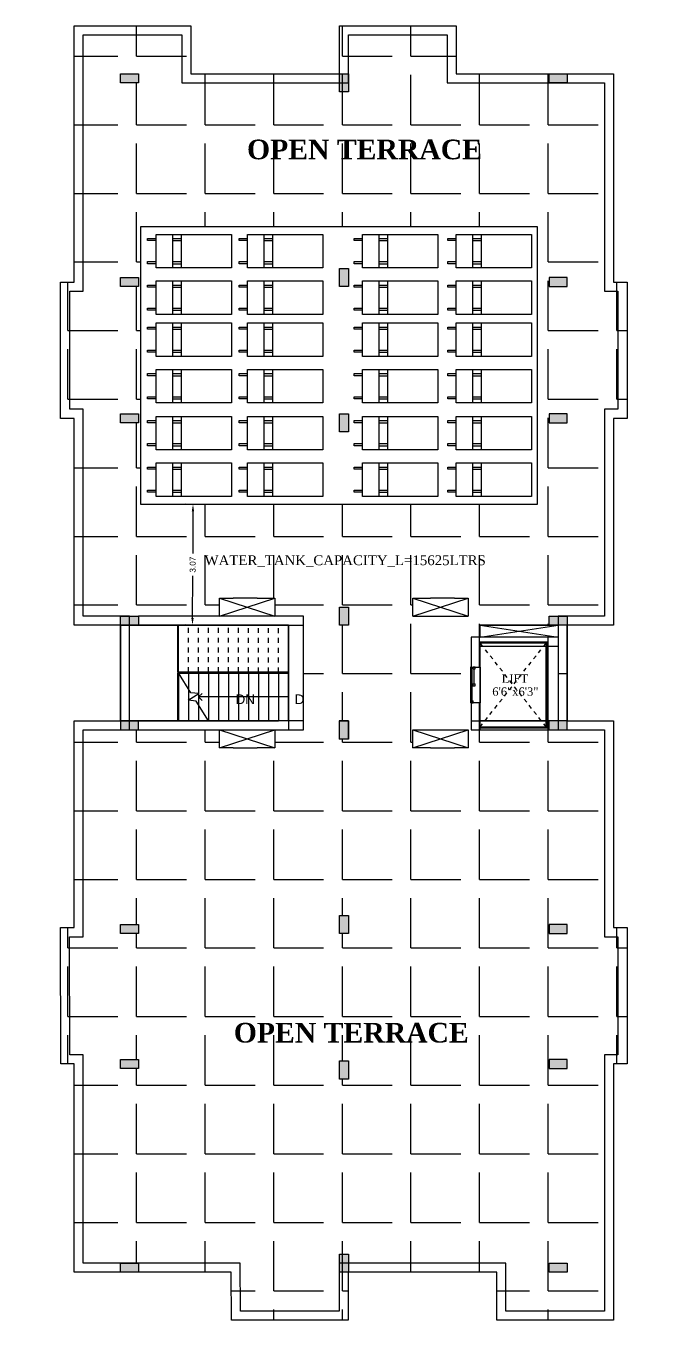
# Model space of a CAD drawing. Header units: metres. Extents: x 8742 to 14639, y -4028 to 1902.
# Drawn here: x 8786.06 to 8802.28, y 1841.55 to 1874.5 of the extents above; entities that cross this region are included whole.
import ezdxf

# ---------------------------------------------------------------- set-up
doc = ezdxf.new("R2010")
doc.units = ezdxf.units.M
doc.linetypes.add('Dash', pattern=[0.25, 0.125, -0.125])
doc.linetypes.add('Overhead', pattern=[0.15625, 0.09375, -0.0625])
for name, color, linetype in [('BLK_1_FLR_3_ROOF_AREA', 54, 'Continuous'), ('BLK_1_TERRACESERVICE_UTILITYDISTANCE', 2, 'Continuous'), ('SOLAR_PANEL', 3, 'Continuous'), ('WATER_TANK_CALCULATION @ 1', 5, 'Continuous')]:
    doc.layers.add(name, color=color, linetype=linetype)
doc.styles.add('Arial', font='arial.ttf', dxfattribs={"height": 9.680442})
doc.styles.add('Arial_B_1', font='times.ttf', dxfattribs={"height": 0.5})
doc.styles.get("Standard").update_dxf_attribs({"font": 'arial.ttf'})
doc.dimstyles.get("Standard").update_dxf_attribs({"dimtxt": 0.15, "dimasz": 0.18, "dimexe": 0.18, "dimexo": 0.0625, "dimgap": 0.09, "dimtad": 0, "dimzin": 0, "dimdsep": 46, "dimtxsty": 'Standard', "dimcen": 0.09, "dimadec": 0, "dimazin": 0, "dimtfac": 1, "dimtofl": 0, "dimtmove": 0, "dimatfit": 3, "dimfxl": 0, "dimtolj": 1, "dimtzin": 0, "dimarcsym": 0})

# ---------------------------------------------------------------- blocks, each defined once
blk = doc.blocks.new('Sliding-2 panel - LIFT-1643292-3_1ST_FLOOR')
for p, q in [((-18, 9.5), (-18, 7.5)), ((-18, 9.5), (-16, 9.5)), ((-18, 7.5), (-16, 7.5)), ((-16, 9.5), (-16, 7.5)), ((-16, 8.5), (-1, 8.5)), ((-1, 9.5), (-1, 7.5)), ((-1, 9.5), (1, 9.5)), ((-1, 7.5), (-1, 5.5)), ((-1, 7.5), (1, 7.5)), ((-1, 7.5), (1, 7.5)), ((-1, 5.5), (1, 5.5)), ((1, 9.5), (1, 7.5)), ((1, 7.5), (1, 5.5)), ((1, 6.5), (16, 6.5)), ((16, 7.5), (16, 5.5)), ((16, 7.5), (18, 7.5)), ((16, 5.5), (18, 5.5)), ((18, 7.5), (18, 5.5))]:
    blk.add_line(p, q)
blk = doc.blocks.new('df')
at = {"layer": 'SOLAR_PANEL'}
blk.add_lwpolyline([(8273.144, -7837.892), (8270.401, -7837.892), (8270.401, -7836.673), (8273.144, -7836.673)], close=True, dxfattribs=at)
for points in [[(8271.01, -7837.892), (8271.01, -7836.673)], [(8271.315, -7836.673), (8271.315, -7837.892)], [(8270.401, -7836.902), (8270.096, -7836.902), (8270.096, -7836.825), (8270.401, -7836.825)], [(8271.01, -7836.825), (8271.315, -7836.825)], [(8271.01, -7836.902), (8271.315, -7836.902)], [(8270.401, -7837.74), (8270.096, -7837.74), (8270.096, -7837.664), (8270.401, -7837.664)], [(8271.01, -7837.664), (8271.315, -7837.664)], [(8271.01, -7837.74), (8271.315, -7837.74)]]:
    blk.add_lwpolyline(points, dxfattribs=at)
blk = doc.blocks.new('*D399')
at = {"layer": 'BLK_1_TERRACESERVICE_UTILITYDISTANCE', "color": 0, "lineweight": -2}
for p, q in [((8790.832, 1862.318), (8790.135, 1862.321)), ((8790.314, 1862.14), (8790.31, 1861.069)), ((8790.303, 1859.428), (8790.307, 1860.5)), ((8790.82, 1859.246), (8790.122, 1859.249))]:
    blk.add_line(p, q, dxfattribs=at)
at = {"layer": 'BLK_1_TERRACESERVICE_UTILITYDISTANCE', "color": 0}
for points in [[(8790.284, 1862.141), (8790.344, 1862.14), (8790.315, 1862.32)], [(8790.273, 1859.428), (8790.333, 1859.428), (8790.302, 1859.248)]]:
    blk.add_solid(points, dxfattribs=at)
at = {"layer": 'Defpoints', "color": 0}
for p in [(8790.895, 1862.318), (8790.302, 1859.248), (8790.883, 1859.246)]:
    blk.add_point(p, dxfattribs=at)
at = {"layer": 'BLK_1_TERRACESERVICE_UTILITYDISTANCE', "color": 0, "insert": (8790.308, 1860.784), "char_height": 0.15, "attachment_point": 5, "rotation": 89.7752}
blk.add_mtext('\\A1;3.07', dxfattribs=at)

msp = doc.modelspace()

# ---------------------------------------------------------------- hatches: boundary and pattern name
h = msp.add_hatch()
h.set_pattern_fill('ANGLE', color=256, scale=0.25)
h.set_pattern_definition([(0, (0, 0), (0, 1.74625), [1.27, -0.47625]), (90, (0, 0), (-1.74625, 1e-16), [1.27, -0.47625])])
h.paths.add_polyline_path([(8801.018, 1864.508), (8801.361, 1864.508), (8801.361, 1867.978), (8801.018, 1867.978), (8801.018, 1873.279), (8797.014, 1873.279), (8797.014, 1874.499), (8794.04, 1874.499), (8794.04, 1873.279), (8790.264, 1873.279), (8790.264, 1874.499), (8787.29, 1874.499), (8787.29, 1867.978), (8786.947, 1867.978), (8786.947, 1864.508), (8787.29, 1864.508), (8787.29, 1859.246), (8788.472, 1859.246), (8788.472, 1859.476), (8788.932, 1859.476), (8790.989, 1859.475), (8790.989, 1859.932), (8791.34, 1859.932), (8791.95, 1859.932), (8792.4, 1859.932), (8792.4, 1859.475), (8793.124, 1859.475), (8793.124, 1859.246), (8793.124, 1856.805), (8793.124, 1856.577), (8792.514, 1856.577), (8792.4, 1856.577), (8792.4, 1856.577), (8792.4, 1856.119), (8791.95, 1856.119), (8791.34, 1856.119), (8790.989, 1856.119), (8790.989, 1856.577), (8790.875, 1856.577), (8788.931, 1856.579), (8788.471, 1856.581), (8788.472, 1856.805), (8787.29, 1856.805), (8787.29, 1851.543), (8786.946, 1851.543), (8786.948, 1848.073), (8787.29, 1848.073), (8787.29, 1842.772), (8791.284, 1842.772), (8791.294, 1841.552), (8794.268, 1841.552), (8794.268, 1842.772), (8798.044, 1842.772), (8798.044, 1841.552), (8801.018, 1841.552), (8801.018, 1848.073), (8801.361, 1848.073), (8801.361, 1851.543), (8801.018, 1851.543), (8801.018, 1856.805), (8799.836, 1856.805), (8799.836, 1859.246), (8799.607, 1859.246), (8799.607, 1858.941), (8798.616, 1859.093), (8797.624, 1858.941), (8797.624, 1859.246), (8799.376, 1859.246), (8799.376, 1859.476), (8799.836, 1859.476), (8799.836, 1859.246), (8801.018, 1859.246)])
h.paths.add_polyline_path([(8796.358, 1859.932), (8796.968, 1859.932), (8797.319, 1859.932), (8797.319, 1859.475), (8795.908, 1859.475), (8795.908, 1859.932)], flags=16)
h.paths.add_polyline_path([(8788.984, 1862.318), (8788.984, 1869.396), (8799.075, 1869.396), (8799.075, 1862.318)], flags=16)
h.paths.add_polyline_path([(8794.627, 1862.521), (8794.627, 1862.628), (8794.413, 1862.628), (8794.413, 1862.681), (8794.627, 1862.681), (8794.627, 1863.215), (8794.413, 1863.215), (8794.413, 1863.268), (8794.627, 1863.268), (8794.627, 1863.375), (8796.547, 1863.375), (8796.547, 1862.521)], flags=0)
h.paths.add_polyline_path([(8795.267, 1862.628), (8795.053, 1862.628), (8795.053, 1863.268), (8795.267, 1863.268)], flags=0)
h.paths.add_polyline_path([(8797.013, 1862.521), (8797.013, 1862.628), (8796.8, 1862.628), (8796.8, 1862.681), (8797.013, 1862.681), (8797.013, 1863.215), (8796.8, 1863.215), (8796.8, 1863.268), (8797.013, 1863.268), (8797.013, 1863.375), (8798.933, 1863.375), (8798.933, 1862.521)], flags=0)
h.paths.add_polyline_path([(8794.27, 1859.705), (8794.27, 1859.245), (8794.04, 1859.245), (8794.04, 1859.705)], flags=16)
h.paths.add_polyline_path([(8799.357, 1856.575), (8799.375, 1856.575), (8799.375, 1856.806), (8799.607, 1856.805), (8799.607, 1858.712), (8799.357, 1858.712)], flags=16)
h.paths.add_polyline_path([(8797.395, 1858.178), (8797.624, 1858.178), (8797.624, 1858.712), (8797.624, 1858.788), (8799.302, 1858.788), (8799.302, 1856.805), (8799.327, 1856.805), (8799.327, 1856.628), (8797.624, 1856.628), (8797.624, 1857.263), (8797.395, 1857.263), (8797.374, 1857.263), (8797.374, 1857.72), (8797.374, 1858.178)], flags=16)
h.paths.add_polyline_path([(8797.44, 1863.268), (8797.653, 1863.268), (8797.653, 1862.628), (8797.44, 1862.628)], flags=0)
h.paths.add_polyline_path([(8799.302, 1856.653), (8797.624, 1856.653), (8798.463, 1857.721)], flags=0)
h.paths.add_polyline_path([(8797.446, 1857.746), (8797.472, 1857.746), (8797.472, 1858.127), (8797.446, 1858.127), (8797.446, 1858.178), (8797.497, 1858.178), (8797.497, 1858.127), (8797.472, 1858.127), (8797.472, 1857.746), (8797.497, 1857.746), (8797.497, 1857.695), (8797.446, 1857.695), (8797.424, 1857.695), (8797.424, 1857.314), (8797.446, 1857.314), (8797.446, 1857.263), (8797.395, 1857.263), (8797.395, 1857.314), (8797.421, 1857.314), (8797.421, 1857.695), (8797.395, 1857.695), (8797.395, 1857.746)], flags=0)
h.paths.add_polyline_path([(8794.627, 1863.705), (8794.627, 1863.811), (8794.413, 1863.811), (8794.413, 1863.865), (8794.627, 1863.865), (8794.627, 1864.398), (8794.413, 1864.398), (8794.413, 1864.451), (8794.627, 1864.451), (8794.627, 1864.558), (8796.547, 1864.558), (8796.547, 1863.705)], flags=0)
h.paths.add_polyline_path([(8793.621, 1862.521), (8791.7, 1862.521), (8791.7, 1862.628), (8791.487, 1862.628), (8791.487, 1862.681), (8791.7, 1862.681), (8791.7, 1863.215), (8791.487, 1863.215), (8791.487, 1863.268), (8791.7, 1863.268), (8791.7, 1863.375), (8793.621, 1863.375)], flags=0)
h.paths.add_polyline_path([(8795.267, 1863.811), (8795.053, 1863.811), (8795.053, 1864.451), (8795.267, 1864.451)], flags=0)
h.paths.add_polyline_path([(8797.013, 1863.705), (8797.013, 1863.811), (8796.8, 1863.811), (8796.8, 1863.865), (8797.013, 1863.865), (8797.013, 1864.398), (8796.8, 1864.398), (8796.8, 1864.451), (8797.013, 1864.451), (8797.013, 1864.558), (8798.933, 1864.558), (8798.933, 1863.705)], flags=0)
h.paths.add_polyline_path([(8797.44, 1864.451), (8797.653, 1864.451), (8797.653, 1863.811), (8797.44, 1863.811)], flags=0)
h.paths.add_polyline_path([(8793.621, 1863.705), (8791.7, 1863.705), (8791.7, 1863.811), (8791.487, 1863.811), (8791.487, 1863.865), (8791.7, 1863.865), (8791.7, 1864.398), (8791.487, 1864.398), (8791.487, 1864.451), (8791.7, 1864.451), (8791.7, 1864.558), (8793.621, 1864.558)], flags=0)
h.paths.add_polyline_path([(8794.27, 1864.163), (8794.04, 1864.163), (8794.04, 1864.623), (8794.27, 1864.623)], flags=0)
h.paths.add_polyline_path([(8792.341, 1862.628), (8792.127, 1862.628), (8792.127, 1863.268), (8792.341, 1863.268)], flags=0)
h.paths.add_polyline_path([(8794.627, 1864.9), (8794.627, 1865.006), (8794.413, 1865.006), (8794.413, 1865.06), (8794.627, 1865.06), (8794.627, 1865.593), (8794.413, 1865.593), (8794.413, 1865.646), (8794.627, 1865.646), (8794.627, 1865.753), (8796.547, 1865.753), (8796.547, 1864.9)], flags=0)
h.paths.add_polyline_path([(8797.319, 1856.577), (8797.319, 1856.119), (8796.968, 1856.119), (8796.358, 1856.119), (8795.908, 1856.119), (8795.908, 1856.577)], flags=16)
h.paths.add_polyline_path([(8795.267, 1865.006), (8795.053, 1865.006), (8795.053, 1865.646), (8795.267, 1865.646)], flags=0)
h.paths.add_polyline_path([(8797.013, 1864.9), (8797.013, 1865.006), (8796.8, 1865.006), (8796.8, 1865.06), (8797.013, 1865.06), (8797.013, 1865.593), (8796.8, 1865.593), (8796.8, 1865.646), (8797.013, 1865.646), (8797.013, 1865.753), (8798.933, 1865.753), (8798.933, 1864.9)], flags=0)
h.paths.add_polyline_path([(8794.27, 1856.345), (8794.039, 1856.345), (8794.039, 1856.809), (8794.27, 1856.809)], flags=16)
h.paths.add_polyline_path([(8797.44, 1865.646), (8797.653, 1865.646), (8797.653, 1865.006), (8797.44, 1865.006)], flags=0)
h.paths.add_polyline_path([(8792.341, 1863.811), (8792.127, 1863.811), (8792.127, 1864.451), (8792.341, 1864.451)], flags=0)
h.paths.add_polyline_path([(8793.621, 1864.9), (8791.7, 1864.9), (8791.7, 1865.006), (8791.487, 1865.006), (8791.487, 1865.06), (8791.7, 1865.06), (8791.7, 1865.593), (8791.487, 1865.593), (8791.487, 1865.646), (8791.7, 1865.646), (8791.7, 1865.753), (8793.621, 1865.753)], flags=0)
h.paths.add_polyline_path([(8799.376, 1864.393), (8799.376, 1864.623), (8799.836, 1864.623), (8799.836, 1864.393)], flags=16)
h.paths.add_polyline_path([(8791.294, 1862.521), (8789.374, 1862.521), (8789.374, 1862.628), (8789.161, 1862.628), (8789.161, 1862.681), (8789.374, 1862.681), (8789.374, 1863.215), (8789.161, 1863.215), (8789.161, 1863.268), (8789.374, 1863.268), (8789.374, 1863.375), (8791.294, 1863.375)], flags=0)
h.paths.add_polyline_path([(8799.375, 1856.806), (8799.835, 1856.805), (8799.835, 1856.575), (8799.375, 1856.576)], flags=16)
h.paths.add_polyline_path([(8794.627, 1866.083), (8794.627, 1866.19), (8794.413, 1866.19), (8794.413, 1866.243), (8794.627, 1866.243), (8794.627, 1866.777), (8794.413, 1866.777), (8794.413, 1866.83), (8794.627, 1866.83), (8794.627, 1866.937), (8796.547, 1866.937), (8796.547, 1866.083)], flags=0)
h.paths.add_polyline_path([(8795.267, 1866.19), (8795.053, 1866.19), (8795.053, 1866.83), (8795.267, 1866.83)], flags=0)
h.paths.add_polyline_path([(8797.013, 1866.083), (8797.013, 1866.19), (8796.8, 1866.19), (8796.8, 1866.243), (8797.013, 1866.243), (8797.013, 1866.777), (8796.8, 1866.777), (8796.8, 1866.83), (8797.013, 1866.83), (8797.013, 1866.937), (8798.933, 1866.937), (8798.933, 1866.083)], flags=0)
h.paths.add_polyline_path([(8797.44, 1866.83), (8797.653, 1866.83), (8797.653, 1866.19), (8797.44, 1866.19)], flags=0)
h.paths.add_polyline_path([(8792.341, 1865.006), (8792.127, 1865.006), (8792.127, 1865.646), (8792.341, 1865.646)], flags=0)
h.paths.add_polyline_path([(8791.294, 1863.705), (8789.374, 1863.705), (8789.374, 1863.811), (8789.161, 1863.811), (8789.161, 1863.865), (8789.374, 1863.865), (8789.374, 1864.398), (8789.161, 1864.398), (8789.161, 1864.451), (8789.374, 1864.451), (8789.374, 1864.558), (8791.294, 1864.558)], flags=0)
h.paths.add_polyline_path([(8793.621, 1866.083), (8791.7, 1866.083), (8791.7, 1866.19), (8791.487, 1866.19), (8791.487, 1866.243), (8791.7, 1866.243), (8791.7, 1866.777), (8791.487, 1866.777), (8791.487, 1866.83), (8791.7, 1866.83), (8791.7, 1866.937), (8793.621, 1866.937)], flags=0)
h.paths.add_polyline_path([(8790.014, 1862.628), (8789.801, 1862.628), (8789.801, 1863.268), (8790.014, 1863.268)], flags=0)
h.paths.add_polyline_path([(8791.294, 1864.9), (8789.374, 1864.9), (8789.374, 1865.006), (8789.161, 1865.006), (8789.161, 1865.06), (8789.374, 1865.06), (8789.374, 1865.593), (8789.161, 1865.593), (8789.161, 1865.646), (8789.374, 1865.646), (8789.374, 1865.753), (8791.294, 1865.753)], flags=0)
h.paths.add_polyline_path([(8792.341, 1866.19), (8792.127, 1866.19), (8792.127, 1866.83), (8792.341, 1866.83)], flags=0)
h.paths.add_polyline_path([(8790.014, 1863.811), (8789.801, 1863.811), (8789.801, 1864.451), (8790.014, 1864.451)], flags=0)
h.paths.add_polyline_path([(8791.294, 1866.083), (8789.374, 1866.083), (8789.374, 1866.19), (8789.161, 1866.19), (8789.161, 1866.243), (8789.374, 1866.243), (8789.374, 1866.777), (8789.161, 1866.777), (8789.161, 1866.83), (8789.374, 1866.83), (8789.374, 1866.937), (8791.294, 1866.937)], flags=0)
h.paths.add_polyline_path([(8794.27, 1867.864), (8794.04, 1867.864), (8794.04, 1868.324), (8794.27, 1868.324)], flags=0)
h.paths.add_polyline_path([(8790.014, 1865.006), (8789.801, 1865.006), (8789.801, 1865.646), (8790.014, 1865.646)], flags=0)
h.paths.add_polyline_path([(8799.377, 1867.863), (8799.377, 1868.093), (8799.837, 1868.093), (8799.837, 1867.863)], flags=16)
h.paths.add_polyline_path([(8788.932, 1864.394), (8788.472, 1864.394), (8788.472, 1864.624), (8788.932, 1864.624)], flags=16)
h.paths.add_polyline_path([(8790.014, 1866.19), (8789.801, 1866.19), (8789.801, 1866.83), (8790.014, 1866.83)], flags=0)
h.paths.add_polyline_path([(8794.27, 1851.85), (8794.27, 1851.39), (8794.04, 1851.39), (8794.04, 1851.85)], flags=16)
h.paths.add_polyline_path([(8799.377, 1851.62), (8799.837, 1851.62), (8799.837, 1851.39), (8799.377, 1851.39)], flags=16)
h.paths.add_polyline_path([(8788.932, 1867.864), (8788.472, 1867.864), (8788.472, 1868.094), (8788.932, 1868.094)], flags=16)
h.paths.add_polyline_path([(8788.932, 1851.62), (8788.932, 1851.39), (8788.472, 1851.39), (8788.472, 1851.62)], flags=16)
h.paths.add_polyline_path([(8794.27, 1848.149), (8794.27, 1847.689), (8794.04, 1847.689), (8794.04, 1848.149)], flags=16)
h.paths.add_polyline_path([(8799.376, 1848.187), (8799.836, 1848.187), (8799.836, 1847.957), (8799.376, 1847.957)], flags=16)
h.paths.add_polyline_path([(8788.932, 1873.05), (8788.472, 1873.05), (8788.472, 1873.28), (8788.932, 1873.28)], flags=16)
h.paths.add_polyline_path([(8788.932, 1848.187), (8788.932, 1847.957), (8788.472, 1847.957), (8788.472, 1848.187)], flags=16)
h.paths.add_polyline_path([(8799.376, 1843.003), (8799.836, 1843.003), (8799.836, 1842.773), (8799.376, 1842.773)], flags=16)
h.paths.add_polyline_path([(8788.932, 1843.003), (8788.932, 1842.773), (8788.472, 1842.773), (8788.472, 1843.003)], flags=16)
h.paths.add_polyline_path([(8792.814, 1857.099), (8793.185, 1857.099), (8793.185, 1857.606), (8792.814, 1857.606)], flags=25)
h.paths.add_polyline_path([(8797.866, 1857.326), (8799.121, 1857.326), (8799.121, 1858.109), (8797.866, 1858.109)], flags=8)
h = msp.add_hatch(color=1)
h.dxf.hatch_style = 1
h.paths.add_polyline_path([(8788.932, 1873.05), (8788.932, 1873.28), (8788.472, 1873.28), (8788.472, 1873.05)])
h = msp.add_hatch(color=1)
h.dxf.hatch_style = 1
h.paths.add_polyline_path([(8794.27, 1873.279), (8794.04, 1873.279), (8794.04, 1872.819), (8794.27, 1872.819)])
h = msp.add_hatch(color=1)
h.dxf.hatch_style = 1
h.paths.add_polyline_path([(8799.836, 1873.05), (8799.836, 1873.28), (8799.376, 1873.28), (8799.376, 1873.05)])
h = msp.add_hatch(color=1)
h.dxf.hatch_style = 1
h.paths.add_polyline_path([(8794.27, 1868.324), (8794.04, 1868.324), (8794.04, 1867.864), (8794.27, 1867.864)])
h = msp.add_hatch(color=1)
h.dxf.hatch_style = 1
h.paths.add_polyline_path([(8788.932, 1867.864), (8788.932, 1868.094), (8788.472, 1868.094), (8788.472, 1867.864)])
h = msp.add_hatch(color=1)
h.dxf.hatch_style = 1
h.paths.add_polyline_path([(8799.837, 1867.863), (8799.837, 1868.093), (8799.377, 1868.093), (8799.377, 1867.863)])
h = msp.add_hatch(color=1)
h.dxf.hatch_style = 1
h.paths.add_polyline_path([(8788.932, 1864.394), (8788.932, 1864.624), (8788.472, 1864.624), (8788.472, 1864.394)])
h = msp.add_hatch(color=1)
h.dxf.hatch_style = 1
h.paths.add_polyline_path([(8794.27, 1864.623), (8794.04, 1864.623), (8794.04, 1864.163), (8794.27, 1864.163)])
h = msp.add_hatch(color=1)
h.dxf.hatch_style = 1
h.paths.add_polyline_path([(8799.836, 1864.393), (8799.836, 1864.623), (8799.376, 1864.623), (8799.376, 1864.393)])
h = msp.add_hatch(color=1)
h.dxf.hatch_style = 1
h.paths.add_polyline_path([(8794.27, 1859.705), (8794.04, 1859.705), (8794.04, 1859.245), (8794.27, 1859.245)])
h = msp.add_hatch(color=1)
h.dxf.hatch_style = 1
h.paths.add_polyline_path([(8794.27, 1859.705), (8794.04, 1859.705), (8794.04, 1859.245), (8794.27, 1859.245)])
h = msp.add_hatch(color=1)
h.dxf.hatch_style = 1
h.paths.add_polyline_path([(8788.932, 1859.246), (8788.932, 1859.476), (8788.472, 1859.476), (8788.472, 1859.246)])
h = msp.add_hatch(color=1)
h.dxf.hatch_style = 1
h.paths.add_polyline_path([(8788.932, 1859.246), (8788.932, 1859.476), (8788.472, 1859.476), (8788.472, 1859.246)])
h = msp.add_hatch(color=1)
h.dxf.hatch_style = 1
h.paths.add_polyline_path([(8799.836, 1859.246), (8799.836, 1859.476), (8799.376, 1859.476), (8799.376, 1859.246)])
h = msp.add_hatch(color=1)
h.dxf.hatch_style = 1
h.paths.add_polyline_path([(8799.836, 1859.246), (8799.836, 1859.476), (8799.376, 1859.476), (8799.376, 1859.246)])
h = msp.add_hatch(color=1)
h.dxf.hatch_style = 1
h.paths.add_polyline_path([(8788.472, 1856.811), (8788.471, 1856.581), (8788.931, 1856.58), (8788.932, 1856.81)])
h = msp.add_hatch(color=1)
h.dxf.hatch_style = 1
h.paths.add_polyline_path([(8788.472, 1856.811), (8788.471, 1856.581), (8788.931, 1856.58), (8788.932, 1856.81)])
h = msp.add_hatch(color=1)
h.dxf.hatch_style = 1
h.paths.add_polyline_path([(8794.269, 1856.809), (8794.039, 1856.809), (8794.039, 1856.349), (8794.269, 1856.349)])
h = msp.add_hatch(color=1)
h.dxf.hatch_style = 1
h.paths.add_polyline_path([(8794.269, 1856.809), (8794.039, 1856.809), (8794.039, 1856.349), (8794.269, 1856.349)])
h = msp.add_hatch(color=1)
h.dxf.hatch_style = 1
h.paths.add_polyline_path([(8794.27, 1856.805), (8794.04, 1856.805), (8794.04, 1856.345), (8794.27, 1856.345)])
h = msp.add_hatch(color=1)
h.dxf.hatch_style = 1
h.paths.add_polyline_path([(8794.27, 1856.805), (8794.04, 1856.805), (8794.04, 1856.345), (8794.27, 1856.345)])
h = msp.add_hatch(color=1)
h.dxf.hatch_style = 1
h.paths.add_polyline_path([(8799.375, 1856.806), (8799.375, 1856.576), (8799.835, 1856.575), (8799.835, 1856.805)])
h = msp.add_hatch(color=1)
h.dxf.hatch_style = 1
h.paths.add_polyline_path([(8799.375, 1856.806), (8799.375, 1856.576), (8799.835, 1856.575), (8799.835, 1856.805)])
h = msp.add_hatch(color=1)
h.dxf.hatch_style = 1
h.paths.add_polyline_path([(8794.27, 1851.85), (8794.04, 1851.85), (8794.04, 1851.39), (8794.27, 1851.39)])
h = msp.add_hatch(color=1)
h.dxf.hatch_style = 1
h.paths.add_polyline_path([(8788.932, 1851.39), (8788.932, 1851.62), (8788.472, 1851.62), (8788.472, 1851.39)])
h = msp.add_hatch(color=1)
h.dxf.hatch_style = 1
h.paths.add_polyline_path([(8799.837, 1851.39), (8799.837, 1851.62), (8799.377, 1851.62), (8799.377, 1851.39)])
h = msp.add_hatch(color=1)
h.dxf.hatch_style = 1
h.paths.add_polyline_path([(8788.932, 1847.957), (8788.932, 1848.187), (8788.472, 1848.187), (8788.472, 1847.957)])
h = msp.add_hatch(color=1)
h.dxf.hatch_style = 1
h.paths.add_polyline_path([(8794.27, 1848.149), (8794.04, 1848.149), (8794.04, 1847.689), (8794.27, 1847.689)])
h = msp.add_hatch(color=1)
h.dxf.hatch_style = 1
h.paths.add_polyline_path([(8799.836, 1847.957), (8799.836, 1848.187), (8799.376, 1848.187), (8799.376, 1847.957)])
h = msp.add_hatch(color=1)
h.dxf.hatch_style = 1
h.paths.add_polyline_path([(8794.27, 1843.232), (8794.04, 1843.232), (8794.04, 1842.772), (8794.27, 1842.772)])
h = msp.add_hatch(color=1)
h.dxf.hatch_style = 1
h.paths.add_polyline_path([(8788.932, 1842.773), (8788.932, 1843.003), (8788.472, 1843.003), (8788.472, 1842.773)])
h = msp.add_hatch(color=1)
h.dxf.hatch_style = 1
h.paths.add_polyline_path([(8799.836, 1842.773), (8799.836, 1843.003), (8799.376, 1843.003), (8799.376, 1842.773)])

# ---------------------------------------------------------------- linework, layer by layer
for p, q in [((8790.989, 1859.475), (8790.989, 1859.932)), ((8790.989, 1859.932), (8791.34, 1859.932)), ((8791.95, 1859.932), (8791.34, 1859.932)), ((8791.95, 1859.932), (8792.4, 1859.932)), ((8792.4, 1859.932), (8792.4, 1859.475)), ((8795.908, 1859.475), (8795.908, 1859.932)), ((8795.908, 1859.932), (8796.358, 1859.932)), ((8796.968, 1859.932), (8796.358, 1859.932)), ((8796.968, 1859.932), (8797.319, 1859.932)), ((8797.319, 1859.932), (8797.319, 1859.475)), ((8788.472, 1856.805), (8788.472, 1859.246)), ((8788.472, 1859.246), (8788.472, 1856.805)), ((8788.472, 1859.246), (8789.947, 1859.246)), ((8788.472, 1856.805), (8788.472, 1859.246)), ((8788.701, 1859.246), (8792.489, 1859.246)), ((8793.124, 1859.475), (8788.932, 1859.476)), ((8789.947, 1858.035), (8789.947, 1859.246)), ((8789.947, 1859.246), (8792.489, 1859.246)), ((8792.489, 1859.246), (8793.124, 1859.246)), ((8793.124, 1859.246), (8793.124, 1859.475)), ((8793.124, 1856.805), (8793.124, 1859.246)), ((8795.908, 1859.475), (8797.319, 1859.475)), ((8797.624, 1858.941), (8799.607, 1859.246)), ((8799.607, 1859.246), (8797.624, 1859.246)), ((8797.624, 1859.246), (8799.607, 1858.941)), ((8797.624, 1858.941), (8797.624, 1859.246)), ((8797.662, 1859.246), (8799.607, 1859.246)), ((8799.607, 1859.246), (8799.607, 1858.941)), ((8799.836, 1856.805), (8799.836, 1859.246)), ((8797.395, 1858.941), (8797.395, 1858.178)), ((8799.607, 1858.941), (8797.395, 1858.941)), ((8799.357, 1856.575), (8799.357, 1858.941)), ((8799.327, 1858.813), (8797.624, 1858.813)), ((8797.624, 1856.577), (8797.624, 1858.788)), ((8799.302, 1858.788), (8797.624, 1858.788)), ((8797.624, 1858.178), (8797.624, 1858.712)), ((8797.624, 1858.712), (8799.607, 1858.712)), ((8799.302, 1856.653), (8799.302, 1858.788)), ((8799.327, 1856.628), (8799.327, 1858.813)), ((8799.607, 1858.712), (8799.607, 1856.577)), ((8789.947, 1858.026), (8789.947, 1858.035)), ((8790.261, 1857.523), (8789.947, 1858.026)), ((8789.947, 1858.026), (8789.947, 1856.805)), ((8790.201, 1858), (8790.201, 1857.619)), ((8790.455, 1858), (8790.455, 1857.501)), ((8790.709, 1858), (8790.709, 1856.805)), ((8790.963, 1858), (8790.963, 1856.805)), ((8791.218, 1858), (8791.218, 1856.805)), ((8791.472, 1858), (8791.472, 1856.805)), ((8791.726, 1858), (8791.726, 1856.805)), ((8791.98, 1858), (8791.98, 1856.805)), ((8792.235, 1858), (8792.235, 1856.805)), ((8792.489, 1858), (8792.489, 1856.805)), ((8792.743, 1858.05), (8792.743, 1856.577)), ((8797.395, 1858.178), (8797.374, 1858.178)), ((8797.374, 1858.178), (8797.374, 1857.722)), ((8797.395, 1858.178), (8797.624, 1858.178)), ((8797.424, 1857.722), (8797.424, 1858.178)), ((8797.624, 1858.178), (8797.624, 1857.263)), ((8790.201, 1857.619), (8790.201, 1857.336)), ((8797.424, 1857.722), (8797.374, 1857.722)), ((8797.374, 1857.72), (8797.374, 1857.263)), ((8797.424, 1857.72), (8797.374, 1857.72)), ((8797.424, 1857.263), (8797.424, 1857.72)), ((8790.193, 1857.331), (8790.463, 1857.5)), ((8790.395, 1857.308), (8790.193, 1857.331)), ((8790.201, 1857.336), (8790.201, 1857.33)), ((8790.201, 1857.33), (8790.201, 1856.805)), ((8790.463, 1857.5), (8790.261, 1857.523)), ((8790.709, 1856.805), (8790.395, 1857.308)), ((8790.545, 1857.505), (8790.455, 1857.415)), ((8790.455, 1857.501), (8790.455, 1857.495)), ((8790.455, 1857.495), (8790.455, 1857.212)), ((8790.545, 1857.326), (8790.455, 1857.415)), ((8792.743, 1857.415), (8790.455, 1857.415)), ((8797.395, 1857.263), (8797.374, 1857.263)), ((8797.624, 1857.263), (8797.395, 1857.263)), ((8797.395, 1857.263), (8797.395, 1856.577)), ((8790.455, 1857.212), (8790.455, 1856.805)), ((8789.947, 1856.805), (8788.472, 1856.805)), ((8792.489, 1856.805), (8788.93, 1856.805)), ((8788.931, 1856.579), (8793.124, 1856.579)), ((8790.709, 1856.805), (8789.947, 1856.805)), ((8790.875, 1856.577), (8792.285, 1856.577)), ((8790.989, 1856.119), (8790.989, 1856.577)), ((8792.4, 1856.577), (8792.4, 1856.119)), ((8792.514, 1856.577), (8793.124, 1856.577)), ((8793.124, 1856.805), (8792.743, 1856.805)), ((8793.124, 1856.577), (8793.124, 1856.805)), ((8795.908, 1856.119), (8795.908, 1856.577)), ((8795.908, 1856.577), (8797.319, 1856.577)), ((8797.319, 1856.577), (8797.319, 1856.119)), ((8797.395, 1856.577), (8799.375, 1856.575)), ((8799.357, 1856.805), (8797.624, 1856.805)), ((8797.624, 1856.653), (8799.302, 1856.653)), ((8797.624, 1856.628), (8799.327, 1856.628)), ((8791.34, 1856.119), (8790.989, 1856.119)), ((8791.34, 1856.119), (8791.95, 1856.119)), ((8792.4, 1856.119), (8791.95, 1856.119)), ((8796.358, 1856.119), (8795.908, 1856.119)), ((8796.358, 1856.119), (8796.968, 1856.119)), ((8797.319, 1856.119), (8796.968, 1856.119))]:
    msp.add_line(p, q)
at = {"ltscale": 50}
for p, q in [((8790.989, 1859.475), (8792.4, 1859.932)), ((8790.989, 1859.932), (8792.4, 1859.475)), ((8795.908, 1859.475), (8797.319, 1859.932)), ((8795.908, 1859.932), (8797.319, 1859.475)), ((8790.989, 1856.119), (8792.4, 1856.577)), ((8790.989, 1856.577), (8792.4, 1856.119)), ((8795.908, 1856.119), (8797.319, 1856.577)), ((8795.908, 1856.577), (8797.319, 1856.119))]:
    msp.add_line(p, q, dxfattribs=at)
at = {"linetype": 'Dash'}
for p, q in [((8790.201, 1858.05), (8790.201, 1859.246)), ((8790.455, 1858.05), (8790.455, 1859.246)), ((8790.709, 1858.05), (8790.709, 1859.246)), ((8790.963, 1858.05), (8790.963, 1859.246)), ((8791.218, 1858.05), (8791.218, 1859.246)), ((8791.472, 1858.05), (8791.472, 1859.246)), ((8791.726, 1858.045), (8791.726, 1859.246)), ((8791.98, 1858.044), (8791.98, 1859.246)), ((8792.235, 1858.044), (8792.235, 1859.246)), ((8792.489, 1858.043), (8792.489, 1859.246))]:
    msp.add_line(p, q, dxfattribs=at)
at = {"linetype": 'Overhead'}
for p, q in [((8799.302, 1856.653), (8797.624, 1858.788)), ((8797.624, 1856.653), (8799.302, 1858.788))]:
    msp.add_line(p, q, dxfattribs=at)
for points in [[(8787.52, 1843.002), (8787.52, 1848.303), (8787.178, 1848.303), (8787.176, 1851.313), (8787.52, 1851.313), (8787.52, 1856.575), (8788.698, 1856.575), (8788.698, 1859.476), (8787.52, 1859.476), (8787.52, 1864.738), (8787.177, 1864.738), (8787.177, 1867.748), (8787.52, 1867.748), (8787.52, 1874.269), (8790.034, 1874.269), (8790.034, 1873.049), (8794.27, 1873.049), (8794.27, 1874.269), (8796.784, 1874.269), (8796.784, 1873.049), (8800.788, 1873.049), (8800.788, 1867.748), (8801.131, 1867.748), (8801.131, 1864.738), (8800.788, 1864.738), (8800.788, 1859.476), (8799.606, 1859.476), (8799.606, 1856.575), (8800.788, 1856.575), (8800.788, 1851.313), (8801.131, 1851.313), (8801.131, 1848.303), (8800.788, 1848.303), (8800.788, 1841.782), (8798.274, 1841.782), (8798.274, 1843.002), (8794.038, 1843.002), (8794.038, 1841.782), (8791.522, 1841.782), (8791.512, 1843.002)], [(8788.984, 1869.396), (8799.075, 1869.396), (8799.075, 1862.318), (8788.984, 1862.318)]]:
    msp.add_lwpolyline(points, close=True)
for points in [[(8792.743, 1856.798), (8792.743, 1859.246), (8788.472, 1859.246), (8788.472, 1856.805), (8792.489, 1856.805)], [(8789.926, 1856.805), (8788.472, 1856.805), (8788.472, 1859.246), (8789.926, 1859.246), (8789.926, 1856.805)], [(8789.926, 1858.049), (8789.926, 1859.246), (8792.743, 1859.246), (8792.743, 1858.043), (8789.926, 1858.049)], [(8797.395, 1858.941), (8797.395, 1856.805), (8799.357, 1856.805), (8799.357, 1858.941), (8797.395, 1858.941)], [(8792.743, 1856.805), (8789.926, 1856.805), (8789.926, 1858.024), (8792.743, 1858.024), (8792.743, 1856.805)]]:
    msp.add_lwpolyline(points)
at = {"layer": 'BLK_1_FLR_3_ROOF_AREA'}
msp.add_lwpolyline([(8787.29, 1842.772), (8787.29, 1848.073), (8786.948, 1848.073), (8786.946, 1851.543), (8787.29, 1851.543), (8787.29, 1851.543), (8787.29, 1856.805), (8788.468, 1856.805), (8788.468, 1859.246), (8787.29, 1859.246), (8787.29, 1864.508), (8786.947, 1864.508), (8786.947, 1867.978), (8787.29, 1867.978), (8787.29, 1874.499), (8790.264, 1874.499), (8790.264, 1873.279), (8794.04, 1873.279), (8794.04, 1874.499), (8797.014, 1874.499), (8797.014, 1873.279), (8801.018, 1873.279), (8801.018, 1867.978), (8801.361, 1867.978), (8801.361, 1864.508), (8801.018, 1864.508), (8801.018, 1859.246), (8799.836, 1859.246), (8799.836, 1856.805), (8801.018, 1856.805), (8801.018, 1851.543), (8801.361, 1851.543), (8801.361, 1848.073), (8801.018, 1848.073), (8801.018, 1841.552), (8798.044, 1841.552), (8798.044, 1842.772), (8794.268, 1842.772), (8794.268, 1841.552), (8791.294, 1841.552), (8791.284, 1842.772), (8787.29, 1842.772)], dxfattribs=at)
at = {"layer": 'Defpoints', "color": 5}
for points in [[(8788.932, 1873.28), (8788.932, 1873.05), (8788.472, 1873.05), (8788.472, 1873.28), (8788.932, 1873.28)], [(8794.04, 1873.279), (8794.27, 1873.279), (8794.27, 1872.819), (8794.04, 1872.819), (8794.04, 1873.279)], [(8799.836, 1873.28), (8799.836, 1873.05), (8799.376, 1873.05), (8799.376, 1873.28), (8799.836, 1873.28)], [(8794.04, 1868.324), (8794.27, 1868.324), (8794.27, 1867.864), (8794.04, 1867.864), (8794.04, 1868.324)], [(8788.932, 1868.094), (8788.932, 1867.864), (8788.472, 1867.864), (8788.472, 1868.094), (8788.932, 1868.094)], [(8799.377, 1868.093), (8799.377, 1867.863), (8799.837, 1867.863), (8799.837, 1868.093), (8799.377, 1868.093)], [(8788.932, 1864.624), (8788.932, 1864.394), (8788.472, 1864.394), (8788.472, 1864.624), (8788.932, 1864.624)], [(8794.04, 1864.623), (8794.27, 1864.623), (8794.27, 1864.163), (8794.04, 1864.163), (8794.04, 1864.623)], [(8799.376, 1864.623), (8799.376, 1864.393), (8799.836, 1864.393), (8799.836, 1864.623), (8799.376, 1864.623)], [(8794.04, 1859.705), (8794.27, 1859.705), (8794.27, 1859.245), (8794.04, 1859.245), (8794.04, 1859.705)], [(8794.04, 1859.705), (8794.27, 1859.705), (8794.27, 1859.245), (8794.04, 1859.245), (8794.04, 1859.705)], [(8788.932, 1859.476), (8788.932, 1859.246), (8788.472, 1859.246), (8788.472, 1859.476), (8788.932, 1859.476)], [(8788.932, 1859.476), (8788.932, 1859.246), (8788.472, 1859.246), (8788.472, 1859.476), (8788.932, 1859.476)], [(8799.836, 1859.476), (8799.836, 1859.246), (8799.376, 1859.246), (8799.376, 1859.476), (8799.836, 1859.476)], [(8799.836, 1859.476), (8799.836, 1859.246), (8799.376, 1859.246), (8799.376, 1859.476), (8799.836, 1859.476)], [(8788.931, 1856.58), (8788.932, 1856.81), (8788.472, 1856.811), (8788.471, 1856.581), (8788.931, 1856.58)], [(8788.931, 1856.58), (8788.932, 1856.81), (8788.472, 1856.811), (8788.471, 1856.581), (8788.931, 1856.58)], [(8794.039, 1856.349), (8794.269, 1856.349), (8794.269, 1856.809), (8794.039, 1856.809), (8794.039, 1856.349)], [(8794.039, 1856.349), (8794.269, 1856.349), (8794.269, 1856.809), (8794.039, 1856.809), (8794.039, 1856.349)], [(8794.04, 1856.805), (8794.27, 1856.805), (8794.27, 1856.345), (8794.04, 1856.345), (8794.04, 1856.805)], [(8794.04, 1856.805), (8794.27, 1856.805), (8794.27, 1856.345), (8794.04, 1856.345), (8794.04, 1856.805)], [(8799.835, 1856.575), (8799.835, 1856.805), (8799.375, 1856.806), (8799.375, 1856.576), (8799.835, 1856.575)], [(8799.835, 1856.575), (8799.835, 1856.805), (8799.375, 1856.806), (8799.375, 1856.576), (8799.835, 1856.575)], [(8794.04, 1851.85), (8794.27, 1851.85), (8794.27, 1851.39), (8794.04, 1851.39), (8794.04, 1851.85)], [(8788.932, 1851.62), (8788.932, 1851.39), (8788.472, 1851.39), (8788.472, 1851.62), (8788.932, 1851.62)], [(8799.377, 1851.62), (8799.377, 1851.39), (8799.837, 1851.39), (8799.837, 1851.62), (8799.377, 1851.62)], [(8788.932, 1848.187), (8788.932, 1847.957), (8788.472, 1847.957), (8788.472, 1848.187), (8788.932, 1848.187)], [(8794.04, 1848.149), (8794.27, 1848.149), (8794.27, 1847.689), (8794.04, 1847.689), (8794.04, 1848.149)], [(8799.376, 1848.187), (8799.376, 1847.957), (8799.836, 1847.957), (8799.836, 1848.187), (8799.376, 1848.187)], [(8794.04, 1843.232), (8794.27, 1843.232), (8794.27, 1842.772), (8794.04, 1842.772), (8794.04, 1843.232)], [(8788.932, 1843.003), (8788.932, 1842.773), (8788.472, 1842.773), (8788.472, 1843.003), (8788.932, 1843.003)], [(8799.836, 1843.003), (8799.836, 1842.773), (8799.376, 1842.773), (8799.376, 1843.003), (8799.836, 1843.003)]]:
    msp.add_lwpolyline(points, dxfattribs=at)

# ---------------------------------------------------------------- block references
at = {"xscale": 0.7, "yscale": 0.7, "zscale": 0.7}
for p in [(3000.094, 7354.863, 0), (3002.42, 7354.863, 0), (3005.346, 7354.863, 0), (3007.733, 7354.863, 0), (3000.094, 7353.679, 0), (3002.42, 7353.679, 0), (3005.346, 7353.679, 0), (3007.733, 7353.679, 0), (3000.094, 7352.608, 0), (3002.42, 7352.608, 0), (3005.346, 7352.608, 0), (3007.733, 7352.608, 0), (3000.094, 7351.424, 0), (3002.42, 7351.424, 0), (3005.346, 7351.424, 0), (3007.733, 7351.424, 0), (3000.094, 7350.229, 0), (3002.42, 7350.229, 0), (3005.346, 7350.229, 0), (3007.733, 7350.229, 0), (3000.094, 7349.046, 0), (3005.346, 7349.046, 0), (3007.733, 7349.046, 0)]:
    msp.add_blockref('df', p, dxfattribs=at)
at = {"xscale": 0.0254221210396509, "yscale": 0.0254221210396509, "zscale": 0.0254221210396509, "rotation": 89.9999999999999}
msp.add_blockref('Sliding-2 panel - LIFT-1643292-3_1ST_FLOOR', (8797.637, 1857.721), dxfattribs=at)
at = {"layer": 'SOLAR_PANEL', "xscale": 0.7, "yscale": 0.7, "zscale": 0.7}
msp.add_blockref('df', (3002.42, 7349.046, 0), dxfattribs=at)

# ---------------------------------------------------------------- texts
at = {"attachment_point": 1, "line_spacing_factor": 0.938532}
for s, insert, char_height, width, style in [('{\\fTimes New Roman|b1|i0|c0|p18;OPEN TERRACE}', (8791.69, 1871.604), 0.5, 6.38149, 'Arial_B_1'), ('   LIFT\\P6\'6"x6\'3"', (8797.932, 1857.99), 0.2116, 1.44139, 'Arial_B_1'), ('DN', (8791.397, 1857.48), 0.2461, 0.56819, 'Arial'), ('DN', (8791.397, 1857.48), 0.2461, 0.56819, 'Arial'), ('D', (8792.902, 1857.48), 0.246, 0.56819, 'Arial'), ('D', (8792.902, 1857.48), 0.246, 0.56819, 'Arial'), ('{\\fTimes New Roman|b1|i0|c0|p18;OPEN TERRACE}', (8791.354, 1849.119), 0.5, 6.38149, 'Arial_B_1')]:
    msp.add_mtext(s, dxfattribs=dict(at, insert=insert, char_height=char_height, width=width, style=style))
at = {"layer": 'WATER_TANK_CALCULATION @ 1', "color": 150, "insert": (8790.611, 1861.021), "char_height": 0.25, "attachment_point": 1, "style": 'Arial_B_1'}
msp.add_mtext_dynamic_manual_height_columns('WATER_TANK_CAPACITY_L=15625LTRS', width=3.84919, gutter_width=2.5, heights=[0], dxfattribs=at)

# ---------------------------------------------------------------- dimensions: what is measured, and where the dimension line sits
at = {"layer": 'BLK_1_TERRACESERVICE_UTILITYDISTANCE'}
dim = msp.add_aligned_dim(p1=(8790.895, 1862.318), p2=(8790.883, 1859.246), distance=-0.58, dimstyle='Standard', dxfattribs=at)
dim.commit()
dim.dimension.update_dxf_attribs({"geometry": '*D399', "text_midpoint": (8790.308, 1860.784)})

doc.saveas('drawing.dxf')
